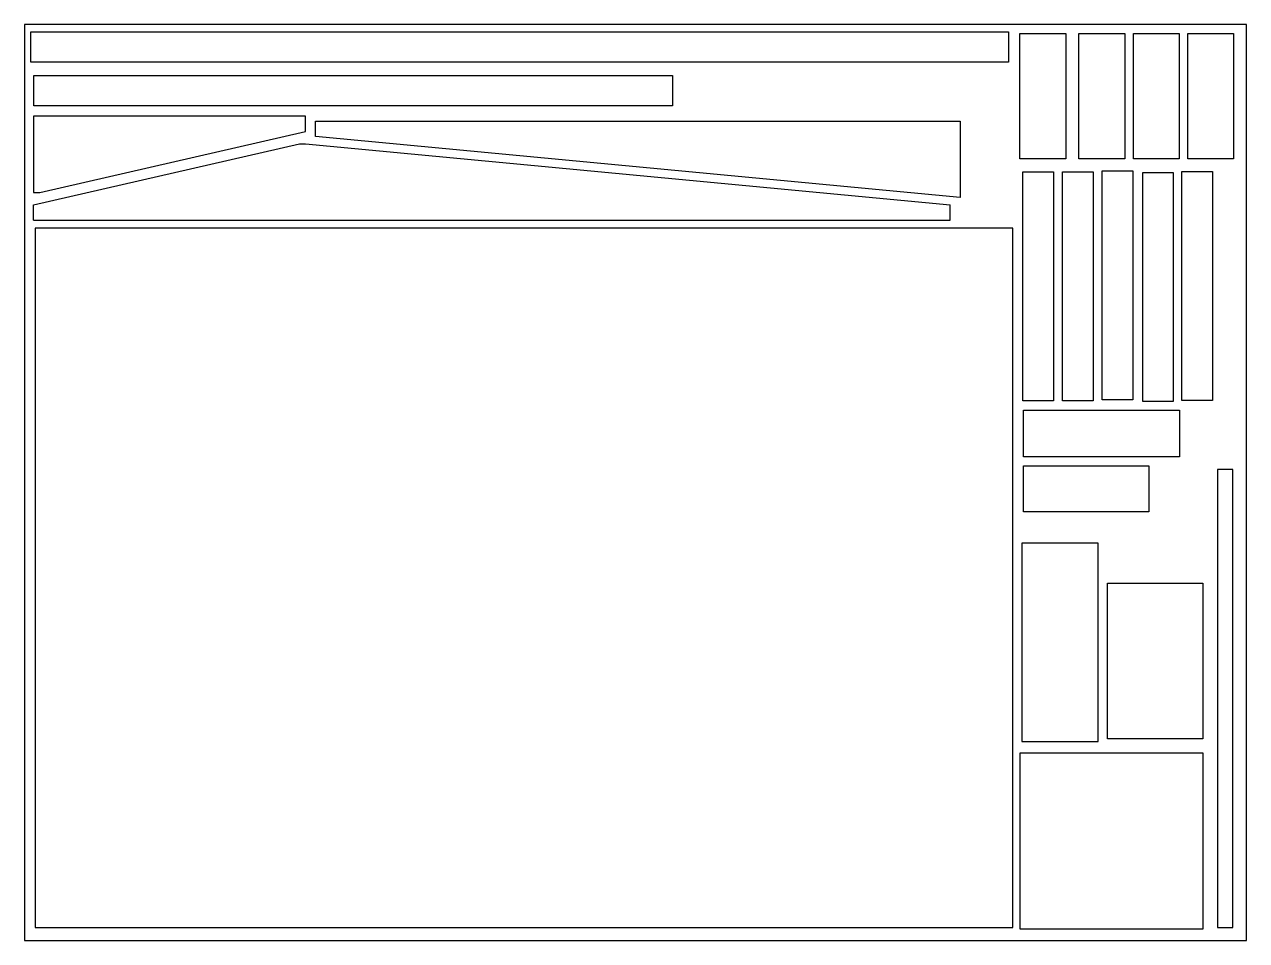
# Model space of a CAD drawing. Extents: x 0 to 800, y 0 to 600.
import ezdxf

# ---------------------------------------------------------------- set-up
doc = ezdxf.new("R2010")
doc.units = 0
doc.layers.get('0').update_dxf_attribs({"linetype": 'CONTINUOUS'})

msp = doc.modelspace()

# ---------------------------------------------------------------- linework, layer by layer
for points in [[(0, 0), (800, 0), (800, 600), (0, 600)], [(4.2, 575.22), (4.2, 595.22), (644.2, 595.22), (644.2, 575.22)], [(651.64, 511.99), (651.64, 593.99), (681.64, 593.99), (681.64, 511.99)], [(690.25, 511.99), (690.25, 593.99), (720.25, 593.99), (720.25, 511.99)], [(725.89, 511.99), (725.89, 593.99), (755.89, 593.99), (755.89, 511.99)], [(761.53, 511.99), (761.53, 593.99), (791.53, 593.99), (791.53, 511.99)], [(424.25, 566.61), (424.25, 546.61), (6.25, 546.61), (6.25, 566.61)], [(5.97, 489.82), (9.97, 489.82), (183.97, 529.82), (183.97, 539.82), (5.97, 539.82)], [(612.53, 486.66), (190.53, 526.66), (190.53, 536.66), (612.53, 536.66)], [(725.53, 354.16), (705.53, 354.16), (705.53, 504.16), (725.53, 504.16)], [(673.64, 353.46), (653.64, 353.46), (653.64, 503.46), (673.64, 503.46)], [(699.58, 353.52), (679.58, 353.52), (679.58, 503.52), (699.58, 503.52)], [(752.05, 353.13), (732.05, 353.13), (732.05, 503.13), (752.05, 503.13)], [(777.61, 353.62), (757.61, 353.62), (757.61, 503.62), (777.61, 503.62)], [(7, 8.48), (647, 8.48), (647, 466.48), (7, 466.48)], [(654.05, 347.36), (756.05, 347.36), (756.05, 316.86), (654.05, 316.86)], [(654.04, 310.88), (736.04, 310.88), (736.04, 280.88), (654.04, 280.88)], [(791.05, 8.54), (791.05, 308.54), (781.05, 308.54), (781.05, 8.54)], [(702.92, 130.31), (702.92, 260.31), (652.92, 260.31), (652.92, 130.31)], [(708.88, 132.04), (708.88, 234.04), (771.38, 234.04), (771.38, 132.04)], [(651.55, 122.74), (651.55, 7.74), (771.55, 7.74), (771.55, 122.74)]]:
    msp.add_lwpolyline(points, close=True)
for points in [[(6.03, 481.84), (180.03, 521.84), (184.03, 521.84), (606.03, 481.84)], [(6.03, 471.84), (606.03, 471.84), (606.03, 481.84)], [(6.03, 471.84), (6.03, 481.84)]]:
    msp.add_lwpolyline(points)

doc.saveas('drawing.dxf')
